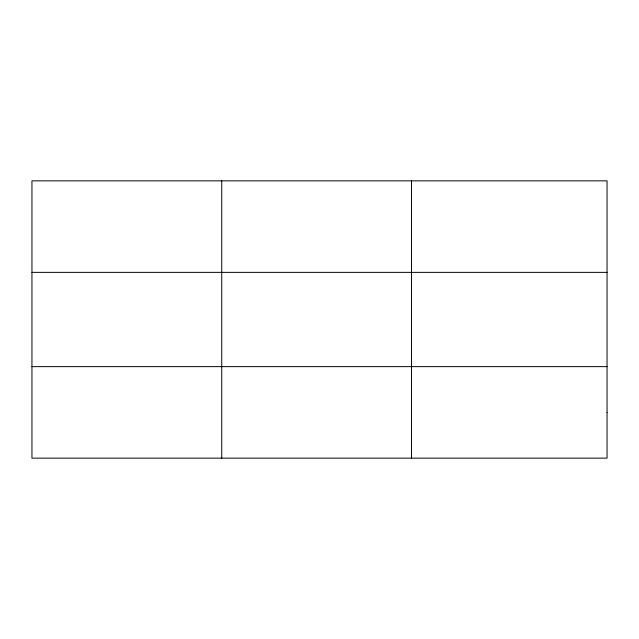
<?xml version="1.0" encoding="UTF-8"?>
<svg xmlns="http://www.w3.org/2000/svg" width="639" height="639" viewBox="0 0 639 639"><rect width="100%" height="100%" fill="white"/><g stroke="black" fill="none" stroke-linecap="round" stroke-linejoin="round"><path stroke-width="0.96" d="M221.733 180.861L221.733 458.139M411.516 180.861L411.516 458.139M31.95 272.366L607.05 272.366M31.95 366.634L607.05 366.634M607.05 412.387L607.05 458.139L31.95 458.139L31.95 180.861L607.05 180.861L607.05 412.387"/></g></svg>
